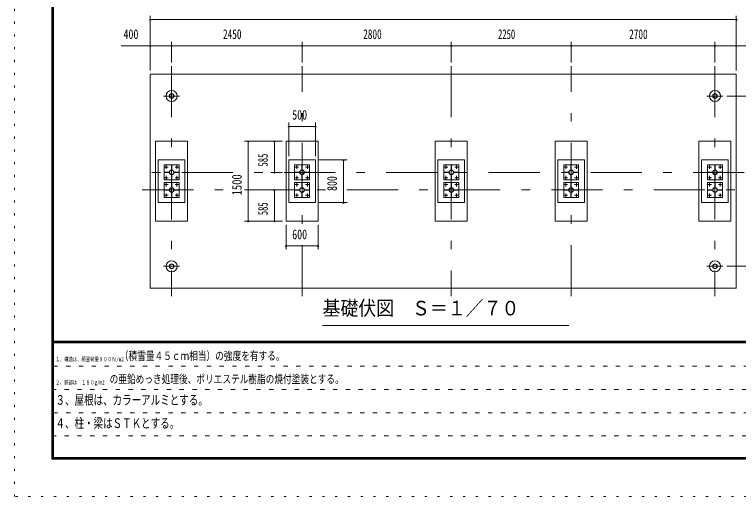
# Model space of a CAD drawing. Units: millimetres, scale not verified, with parts at other scales. Extents: x -34085 to 34091, y -14700 to 14700.
# Drawn here: x -7489 to 6103, y -14700 to -5647 of the extents above; entities that cross this region are included whole.
import ezdxf
from ezdxf.enums import TextEntityAlignment as Align

# ---------------------------------------------------------------- set-up
doc = ezdxf.new("R2010")
doc.units = ezdxf.units.MM
doc.header["$LTSCALE"] = 80
for name, pattern in [('USER1', [3, 1, -2]), ('USER3', [24, 12, -5, 2, -5]), ('USER4', [3, 0.5, -2.5])]:
    doc.linetypes.add(name, pattern=pattern)
doc.layers.add('0-1_0-F1TEXT', color=7, linetype='Continuous')
for name, color, linetype, lineweight in [('0-2_1-07BOLD', 7, 'Continuous', 18), ('0-3_1-27CENTER', 3, 'USER3', 18), ('0-5_1-57DIM', 3, 'Continuous', 18), ('0-C_F-F1PAPER', 5, 'Continuous', 18), ('0-D_F-E_J_ADD', 5, 'USER4', 18)]:
    doc.layers.add(name, color=color, linetype=linetype, lineweight=lineweight)
doc.styles.add('ＭＳ ゴシック', font='')
doc.styles.get('ＭＳ ゴシック').set_extended_font_data('MS Gothic')

msp = doc.modelspace()

# ---------------------------------------------------------------- linework, layer by layer
at = {"layer": '0-2_1-07BOLD'}
for p, q in [((-4542.08, -8547.91), (-4536.08, -8547.91)), ((-2092.08, -8547.91), (-2086.08, -8547.91)), ((707.92, -8547.91), (713.92, -8547.91)), ((2957.92, -8547.91), (2963.92, -8547.91)), ((5657.92, -8547.91), (5663.92, -8547.91)), ((-4603.63, -8615.46), (-4603.63, -8609.46)), ((-4536.08, -8677.01), (-4542.08, -8677.01)), ((-4474.53, -8609.46), (-4474.53, -8615.46)), ((-2153.63, -8615.46), (-2153.63, -8609.46)), ((-2086.08, -8677.01), (-2092.08, -8677.01)), ((-2024.53, -8609.46), (-2024.53, -8615.46)), ((646.37, -8615.46), (646.37, -8609.46)), ((713.92, -8677.01), (707.92, -8677.01)), ((775.47, -8609.46), (775.47, -8615.46)), ((2896.37, -8615.46), (2896.37, -8609.46)), ((2963.92, -8677.01), (2957.92, -8677.01)), ((3025.47, -8609.46), (3025.47, -8615.46)), ((5596.37, -8615.46), (5596.37, -8609.46)), ((5663.92, -8677.01), (5657.92, -8677.01)), ((5725.47, -8609.46), (5725.47, -8615.46)), ((-4603.63, -8945.46), (-4603.63, -8939.46)), ((-4542.08, -8877.91), (-4536.08, -8877.91)), ((-4474.53, -8939.46), (-4474.53, -8945.46)), ((-2153.63, -8945.46), (-2153.63, -8939.46)), ((-2092.08, -8877.91), (-2086.08, -8877.91)), ((-2024.53, -8939.46), (-2024.53, -8945.46)), ((646.37, -8945.46), (646.37, -8939.46)), ((707.92, -8877.91), (713.92, -8877.91)), ((775.47, -8939.46), (775.47, -8945.46)), ((2896.37, -8945.46), (2896.37, -8939.46)), ((2957.92, -8877.91), (2963.92, -8877.91)), ((3025.47, -8939.46), (3025.47, -8945.46)), ((5596.37, -8945.46), (5596.37, -8939.46)), ((5657.92, -8877.91), (5663.92, -8877.91)), ((5725.47, -8939.46), (5725.47, -8945.46)), ((-4536.08, -9007.01), (-4542.08, -9007.01)), ((-2086.08, -9007.01), (-2092.08, -9007.01)), ((713.92, -9007.01), (707.92, -9007.01)), ((2963.92, -9007.01), (2957.92, -9007.01)), ((5663.92, -9007.01), (5657.92, -9007.01))]:
    msp.add_line(p, q, dxfattribs=at)
for points in [[(-4939.08, -6767.46), (-4939.08, -10787.46), (6060.92, -10787.46), (6060.92, -6767.46)], [(-4839.08, -8027.46), (-4239.08, -8027.46), (-4239.08, -9527.46), (-4839.08, -9527.46)], [(-2389.08, -8027.46), (-2389.08, -9527.46), (-1789.08, -9527.46), (-1789.08, -8027.46)], [(410.92, -8027.46), (1010.92, -8027.46), (1010.92, -9527.46), (410.92, -9527.46)], [(2660.92, -8027.46), (2660.92, -9527.46), (3260.92, -9527.46), (3260.92, -8027.46)], [(5360.92, -8027.46), (5360.92, -9527.46), (5960.92, -9527.46), (5960.92, -8027.46)], [(-4789.08, -8377.46), (-4789.08, -9177.46), (-4289.08, -9177.46), (-4289.08, -8377.46)], [(-2339.08, -8377.46), (-1839.08, -8377.46), (-1839.08, -9177.46), (-2339.08, -9177.46)], [(460.92, -8377.46), (460.92, -9177.46), (960.92, -9177.46), (960.92, -8377.46)], [(2710.92, -8377.46), (3210.92, -8377.46), (3210.92, -9177.46), (2710.92, -9177.46)], [(5410.92, -8377.46), (5910.92, -8377.46), (5910.92, -9177.46), (5410.92, -9177.46)], [(-4679.08, -8472.46), (-4679.08, -8752.46), (-4399.08, -8752.46), (-4399.08, -8472.46)], [(-4542.08, -8472.91), (-4536.08, -8472.91), (-4536.08, -8567.91), (-4542.08, -8567.91)], [(-2229.08, -8752.46), (-1949.08, -8752.46), (-1949.08, -8472.46), (-2229.08, -8472.46)], [(-2092.08, -8567.91), (-2086.08, -8567.91), (-2086.08, -8472.91), (-2092.08, -8472.91)], [(570.92, -8472.46), (850.92, -8472.46), (850.92, -8752.46), (570.92, -8752.46)], [(707.92, -8472.91), (707.92, -8567.91), (713.92, -8567.91), (713.92, -8472.91)], [(2820.92, -8752.46), (3100.92, -8752.46), (3100.92, -8472.46), (2820.92, -8472.46)], [(2957.92, -8567.91), (2957.92, -8472.91), (2963.92, -8472.91), (2963.92, -8567.91)], [(5520.92, -8472.46), (5800.92, -8472.46), (5800.92, -8752.46), (5520.92, -8752.46)], [(5657.92, -8472.91), (5663.92, -8472.91), (5663.92, -8567.91), (5657.92, -8567.91)], [(-4583.63, -8615.46), (-4583.63, -8609.46), (-4678.63, -8609.46), (-4678.63, -8615.46)], [(-4536.08, -8657.01), (-4536.08, -8752.01), (-4542.08, -8752.01), (-4542.08, -8657.01)], [(-4494.53, -8609.46), (-4399.53, -8609.46), (-4399.53, -8615.46), (-4494.53, -8615.46)], [(-2133.63, -8609.46), (-2228.63, -8609.46), (-2228.63, -8615.46), (-2133.63, -8615.46)], [(-2092.08, -8752.01), (-2092.08, -8657.01), (-2086.08, -8657.01), (-2086.08, -8752.01)], [(-2044.53, -8609.46), (-1949.53, -8609.46), (-1949.53, -8615.46), (-2044.53, -8615.46)], [(666.37, -8615.46), (666.37, -8609.46), (571.37, -8609.46), (571.37, -8615.46)], [(713.92, -8657.01), (713.92, -8752.01), (707.92, -8752.01), (707.92, -8657.01)], [(755.47, -8609.46), (850.47, -8609.46), (850.47, -8615.46), (755.47, -8615.46)], [(2916.37, -8609.46), (2916.37, -8615.46), (2821.37, -8615.46), (2821.37, -8609.46)], [(2957.92, -8752.01), (2963.92, -8752.01), (2963.92, -8657.01), (2957.92, -8657.01)], [(3005.47, -8609.46), (3100.47, -8609.46), (3100.47, -8615.46), (3005.47, -8615.46)], [(5616.37, -8615.46), (5521.37, -8615.46), (5521.37, -8609.46), (5616.37, -8609.46)], [(5663.92, -8657.01), (5657.92, -8657.01), (5657.92, -8752.01), (5663.92, -8752.01)], [(5705.47, -8609.46), (5705.47, -8615.46), (5800.47, -8615.46), (5800.47, -8609.46)], [(-4679.08, -8802.46), (-4399.08, -8802.46), (-4399.08, -9082.46), (-4679.08, -9082.46)], [(-4542.08, -8802.91), (-4536.08, -8802.91), (-4536.08, -8897.91), (-4542.08, -8897.91)], [(-2229.08, -8802.46), (-2229.08, -9082.46), (-1949.08, -9082.46), (-1949.08, -8802.46)], [(-2092.08, -8802.91), (-2092.08, -8897.91), (-2086.08, -8897.91), (-2086.08, -8802.91)], [(570.92, -8802.46), (570.92, -9082.46), (850.92, -9082.46), (850.92, -8802.46)], [(707.92, -8802.91), (713.92, -8802.91), (713.92, -8897.91), (707.92, -8897.91)], [(2820.92, -8802.46), (2820.92, -9082.46), (3100.92, -9082.46), (3100.92, -8802.46)], [(2957.92, -8802.91), (2963.92, -8802.91), (2963.92, -8897.91), (2957.92, -8897.91)], [(5520.92, -8802.46), (5800.92, -8802.46), (5800.92, -9082.46), (5520.92, -9082.46)], [(5657.92, -8802.91), (5663.92, -8802.91), (5663.92, -8897.91), (5657.92, -8897.91)], [(-4583.63, -8945.46), (-4678.63, -8945.46), (-4678.63, -8939.46), (-4583.63, -8939.46)], [(-4494.53, -8939.46), (-4494.53, -8945.46), (-4399.53, -8945.46), (-4399.53, -8939.46)], [(-2133.63, -8945.46), (-2228.63, -8945.46), (-2228.63, -8939.46), (-2133.63, -8939.46)], [(-2044.53, -8939.46), (-1949.53, -8939.46), (-1949.53, -8945.46), (-2044.53, -8945.46)], [(666.37, -8945.46), (666.37, -8939.46), (571.37, -8939.46), (571.37, -8945.46)], [(755.47, -8939.46), (755.47, -8945.46), (850.47, -8945.46), (850.47, -8939.46)], [(2916.37, -8945.46), (2916.37, -8939.46), (2821.37, -8939.46), (2821.37, -8945.46)], [(3005.47, -8939.46), (3005.47, -8945.46), (3100.47, -8945.46), (3100.47, -8939.46)], [(5616.37, -8945.46), (5521.37, -8945.46), (5521.37, -8939.46), (5616.37, -8939.46)], [(5705.47, -8939.46), (5800.47, -8939.46), (5800.47, -8945.46), (5705.47, -8945.46)], [(-4536.08, -8987.01), (-4536.08, -9082.01), (-4542.08, -9082.01), (-4542.08, -8987.01)], [(-2086.08, -8987.01), (-2086.08, -9082.01), (-2092.08, -9082.01), (-2092.08, -8987.01)], [(713.92, -8987.01), (713.92, -9082.01), (707.92, -9082.01), (707.92, -8987.01)], [(2963.92, -8987.01), (2957.92, -8987.01), (2957.92, -9082.01), (2963.92, -9082.01)], [(5663.92, -8987.01), (5663.92, -9082.01), (5657.92, -9082.01), (5657.92, -8987.01)]]:
    msp.add_lwpolyline(points, close=True, dxfattribs=at)
for centre, radius in [((-4539.08, -7178.46), 105), ((-4539.08, -7178.46), 44.55), ((-4539.08, -7178.46), 40.35), ((5660.92, -7178.46), 105), ((5660.92, -7178.46), 44.55), ((5660.92, -7178.46), 40.35), ((-4639.08, -8512.46), 8), ((-4439.08, -8512.46), 8), ((-2189.08, -8512.46), 8), ((-1989.08, -8512.46), 8), ((610.92, -8512.46), 8), ((810.92, -8512.46), 8), ((2860.92, -8512.46), 8), ((3060.92, -8512.46), 8), ((5560.92, -8512.46), 8), ((5760.92, -8512.46), 8), ((-4539.08, -8612.46), 44.55), ((-4539.08, -8612.46), 40.35), ((-2089.08, -8612.46), 44.55), ((-2089.08, -8612.46), 40.35), ((710.92, -8612.46), 44.55), ((710.92, -8612.46), 40.35), ((2960.92, -8612.46), 44.55), ((2960.92, -8612.46), 40.35), ((5660.92, -8612.46), 44.55), ((5660.92, -8612.46), 40.35), ((-4639.08, -8712.46), 8), ((-4439.08, -8712.46), 8), ((-2189.08, -8712.46), 8), ((-1989.08, -8712.46), 8), ((610.92, -8712.46), 8), ((810.92, -8712.46), 8), ((2860.92, -8712.46), 8), ((3060.92, -8712.46), 8), ((5560.92, -8712.46), 8), ((5760.92, -8712.46), 8), ((-4639.08, -8842.46), 8), ((-4539.08, -8942.46), 44.55), ((-4539.08, -8942.46), 40.35), ((-4439.08, -8842.46), 8), ((-2189.08, -8842.46), 8), ((-2089.08, -8942.46), 44.55), ((-2089.08, -8942.46), 40.35), ((-1989.08, -8842.46), 8), ((610.92, -8842.46), 8), ((710.92, -8942.46), 44.55), ((710.92, -8942.46), 40.35), ((810.92, -8842.46), 8), ((2860.92, -8842.46), 8), ((2960.92, -8942.46), 44.55), ((2960.92, -8942.46), 40.35), ((3060.92, -8842.46), 8), ((5560.92, -8842.46), 8), ((5660.92, -8942.46), 44.55), ((5660.92, -8942.46), 40.35), ((5760.92, -8842.46), 8), ((-4639.08, -9042.46), 8), ((-4439.08, -9042.46), 8), ((-2189.08, -9042.46), 8), ((-1989.08, -9042.46), 8), ((610.92, -9042.46), 8), ((810.92, -9042.46), 8), ((2860.92, -9042.46), 8), ((3060.92, -9042.46), 8), ((5560.92, -9042.46), 8), ((5760.92, -9042.46), 8), ((-4539.08, -10376.46), 105), ((5660.92, -10376.46), 105), ((-4539.08, -10376.46), 44.55), ((-4539.08, -10376.46), 40.35), ((5660.92, -10376.46), 44.55), ((5660.92, -10376.46), 40.35)]:
    msp.add_circle(centre, radius, dxfattribs=at)
at = {"layer": '0-3_1-27CENTER'}
for p, q in [((-4539.08, -6617.46), (-4539.08, -10937.46)), ((-2089.08, -10937.46), (-2089.08, -6617.46)), ((710.92, -6617.46), (710.92, -10937.46)), ((2960.92, -10937.46), (2960.92, -6617.46)), ((5660.92, -6617.46), (5660.92, -10937.46)), ((-4689.09, -7178.46), (-4389.08, -7178.46)), ((5810.92, -7178.46), (5510.92, -7178.46)), ((-4673.23, -8512.46), (-4604.94, -8512.46)), ((-4639.08, -8546.6), (-4639.08, -8478.31)), ((-4404.94, -8512.46), (-4473.23, -8512.46)), ((-4439.08, -8478.31), (-4439.08, -8546.6)), ((-2223.23, -8512.46), (-2154.94, -8512.46)), ((-2189.08, -8546.6), (-2189.08, -8478.31)), ((-2023.23, -8512.46), (-1954.94, -8512.46)), ((-1989.08, -8478.31), (-1989.08, -8546.6)), ((576.78, -8512.46), (645.06, -8512.46)), ((610.92, -8546.6), (610.92, -8478.31)), ((845.06, -8512.46), (776.77, -8512.46)), ((810.92, -8478.31), (810.92, -8546.6)), ((2895.06, -8512.46), (2826.78, -8512.46)), ((2860.92, -8478.31), (2860.92, -8546.6)), ((3095.06, -8512.46), (3026.77, -8512.46)), ((3060.92, -8478.31), (3060.92, -8546.6)), ((5526.77, -8512.46), (5595.06, -8512.46)), ((5560.92, -8546.6), (5560.92, -8478.31)), ((5726.77, -8512.46), (5795.06, -8512.46)), ((5760.92, -8478.31), (5760.92, -8546.6)), ((6210.92, -8612.46), (-5089.08, -8612.46)), ((-4639.08, -8746.6), (-4639.08, -8678.31)), ((-4439.08, -8678.31), (-4439.08, -8746.6)), ((-2189.08, -8746.6), (-2189.08, -8678.31)), ((-1989.08, -8746.6), (-1989.08, -8678.31)), ((610.92, -8746.6), (610.92, -8678.31)), ((810.92, -8746.6), (810.92, -8678.31)), ((2860.92, -8746.6), (2860.92, -8678.31)), ((3060.92, -8746.6), (3060.92, -8678.31)), ((5560.92, -8746.6), (5560.92, -8678.31)), ((5760.92, -8746.6), (5760.92, -8678.31)), ((-4604.94, -8712.46), (-4673.23, -8712.46)), ((-4639.08, -8808.31), (-4639.08, -8876.6)), ((-4404.94, -8712.46), (-4473.23, -8712.46)), ((-4439.08, -8808.31), (-4439.08, -8876.6)), ((-2223.23, -8712.46), (-2154.94, -8712.46)), ((-2189.08, -8876.6), (-2189.08, -8808.31)), ((-2023.23, -8712.46), (-1954.94, -8712.46)), ((-1989.08, -8876.6), (-1989.08, -8808.31)), ((576.78, -8712.46), (645.06, -8712.46)), ((610.92, -8876.6), (610.92, -8808.31)), ((776.77, -8712.46), (845.06, -8712.46)), ((810.92, -8808.31), (810.92, -8876.6)), ((2826.78, -8712.46), (2895.06, -8712.46)), ((2860.92, -8876.6), (2860.92, -8808.31)), ((3026.77, -8712.46), (3095.06, -8712.46)), ((3060.92, -8808.31), (3060.92, -8876.6)), ((5526.77, -8712.46), (5595.06, -8712.46)), ((5560.92, -8876.6), (5560.92, -8808.31)), ((5726.77, -8712.46), (5795.06, -8712.46)), ((5760.92, -8876.6), (5760.92, -8808.31)), ((-5089.08, -8942.46), (6210.92, -8942.46)), ((-4673.23, -8842.46), (-4604.94, -8842.46)), ((-4473.23, -8842.46), (-4404.94, -8842.46)), ((-2154.94, -8842.46), (-2223.23, -8842.46)), ((-1954.94, -8842.46), (-2023.23, -8842.46)), ((645.06, -8842.46), (576.78, -8842.46)), ((776.77, -8842.46), (845.06, -8842.46)), ((2895.06, -8842.46), (2826.78, -8842.46)), ((3026.77, -8842.46), (3095.06, -8842.46)), ((5595.06, -8842.46), (5526.77, -8842.46)), ((5795.06, -8842.46), (5726.77, -8842.46)), ((-4673.23, -9042.46), (-4604.94, -9042.46)), ((-4639.08, -9008.31), (-4639.08, -9076.6)), ((-4473.23, -9042.46), (-4404.94, -9042.46)), ((-4439.08, -9076.6), (-4439.08, -9008.31)), ((-2223.23, -9042.46), (-2154.94, -9042.46)), ((-2189.08, -9008.31), (-2189.08, -9076.6)), ((-1954.94, -9042.46), (-2023.23, -9042.46)), ((-1989.08, -9076.6), (-1989.08, -9008.31)), ((645.06, -9042.46), (576.78, -9042.46)), ((610.92, -9076.6), (610.92, -9008.31)), ((776.77, -9042.46), (845.06, -9042.46)), ((810.92, -9008.31), (810.92, -9076.6)), ((2826.78, -9042.46), (2895.06, -9042.46)), ((2860.92, -9076.6), (2860.92, -9008.31)), ((3026.77, -9042.46), (3095.06, -9042.46)), ((3060.92, -9076.6), (3060.92, -9008.31)), ((5526.77, -9042.46), (5595.06, -9042.46)), ((5560.92, -9076.6), (5560.92, -9008.31)), ((5726.77, -9042.46), (5795.06, -9042.46)), ((5760.92, -9076.6), (5760.92, -9008.31)), ((-4689.08, -10376.46), (-4389.08, -10376.46)), ((5810.92, -10376.46), (5510.92, -10376.46))]:
    msp.add_line(p, q, dxfattribs=at)
at = {"layer": '0-5_1-57DIM'}
for p, q in [((-4939.08, -6697.46), (-4939.08, -5672.46)), ((6060.92, -6697.46), (6060.92, -5672.46)), ((-4925.08, -5742.46), (-4953.08, -5742.46)), ((-4939.08, -5742.46), (6060.92, -5742.46)), ((6074.92, -5742.46), (6046.92, -5742.46)), ((-4939.08, -6232.46), (-5488.58, -6232.46)), ((-4925.08, -6232.46), (-4953.08, -6232.46)), ((-4939.08, -6232.46), (-4539.08, -6232.46)), ((-4525.08, -6232.46), (-4553.08, -6232.46)), ((-4539.08, -6547.46), (-4539.08, -6162.46)), ((-4539.08, -6232.46), (-2089.08, -6232.46)), ((-2075.08, -6232.46), (-2103.08, -6232.46)), ((-2089.08, -6547.46), (-2089.08, -6162.46)), ((-2089.08, -6232.46), (710.92, -6232.46)), ((724.92, -6232.46), (696.92, -6232.46)), ((710.92, -6162.46), (710.92, -6547.46)), ((710.92, -6232.46), (2960.92, -6232.46)), ((2974.92, -6232.46), (2946.92, -6232.46)), ((2960.92, -6547.46), (2960.92, -6162.46)), ((2960.92, -6232.46), (5660.92, -6232.46)), ((5674.92, -6232.46), (5646.92, -6232.46)), ((5660.92, -6162.46), (5660.92, -6547.46)), ((5660.92, -6232.46), (6060.92, -6232.46)), ((6074.92, -6232.46), (6046.92, -6232.46)), ((6060.92, -6232.46), (6610.42, -6232.46)), ((5880.92, -7178.46), (6865.92, -7178.46)), ((-2339.08, -8307.46), (-2339.08, -7677.46)), ((-1839.08, -7677.46), (-1839.08, -8307.46)), ((-2325.08, -7747.46), (-2353.08, -7747.46)), ((-2339.08, -7747.46), (-1839.08, -7747.46)), ((-1825.08, -7747.46), (-1853.08, -7747.46)), ((-2459.08, -8027.46), (-3169.08, -8027.46)), ((-3085.08, -8027.46), (-3113.08, -8027.46)), ((-3099.08, -8027.46), (-3099.08, -9527.46)), ((-2595.08, -8027.46), (-2623.08, -8027.46)), ((-2609.08, -8027.46), (-2609.08, -8612.46)), ((-1769.08, -8377.46), (-1242.15, -8377.46)), ((-1298.15, -8377.46), (-1326.15, -8377.46)), ((-1312.15, -8377.46), (-1312.15, -9177.46)), ((-2459.08, -8612.46), (-2679.08, -8612.46)), ((-2595.08, -8612.46), (-2623.08, -8612.46)), ((-2679.08, -8942.46), (-2459.08, -8942.46)), ((-2595.08, -8942.46), (-2623.08, -8942.46)), ((-2609.08, -8942.46), (-2609.08, -9527.46)), ((-1242.15, -9177.46), (-1769.08, -9177.46)), ((-1298.15, -9177.46), (-1326.15, -9177.46)), ((-2459.08, -9527.46), (-3169.08, -9527.46)), ((-3085.08, -9527.46), (-3113.08, -9527.46)), ((-2595.08, -9527.46), (-2623.08, -9527.46)), ((-2389.08, -9597.46), (-2389.08, -10062.27)), ((-1789.08, -10062.27), (-1789.08, -9597.46)), ((-2375.08, -9992.27), (-2403.08, -9992.27)), ((-2389.08, -9992.27), (-1789.08, -9992.27)), ((-1775.08, -9992.27), (-1803.08, -9992.27)), ((6865.92, -10376.46), (5880.92, -10376.46)), ((2914.78, -11487.46), (-1705.21, -11487.46))]:
    msp.add_line(p, q, dxfattribs=at)
for centre in [(-4939.08, -5742.46), (6060.92, -5742.46), (-4939.08, -6232.46), (-4539.08, -6232.46), (-2089.08, -6232.46), (710.92, -6232.46), (2960.92, -6232.46), (5660.92, -6232.46), (6060.92, -6232.46), (-2339.08, -7747.46), (-1839.08, -7747.46), (-3099.08, -8027.46), (-2609.08, -8027.46), (-1312.15, -8377.46), (-2609.08, -8612.46), (-2609.08, -8942.46), (-1312.15, -9177.46), (-3099.08, -9527.46), (-2609.08, -9527.46), (-2389.08, -9992.27), (-1789.08, -9992.27)]:
    msp.add_arc(centre, 14, 180, 0, dxfattribs=at)
at = {"layer": '0-C_F-F1PAPER'}
for p, q in [((33356.46, -11781), (-6753.54, -11781)), ((-6753.54, -11784.5), (33356.46, -11784.5)), ((33356.46, -11788), (-6753.54, -11788)), ((-6753.54, -11791.5), (33356.46, -11791.5)), ((33356.46, -11795), (-6753.54, -11795)), ((-6753.54, -11798.5), (33356.46, -11798.5)), ((33356.46, -11802), (-6753.54, -11802)), ((-6753.54, -11805.5), (33356.46, -11805.5)), ((33356.46, -11809), (-6753.54, -11809)), ((-6753.54, -11812.5), (33356.46, -11812.5)), ((33356.46, -11816), (-6753.54, -11816))]:
    msp.add_line(p, q, dxfattribs=at)
at = {"layer": '0-C_F-F1PAPER', "color": 6, "linetype": 'USER1'}
for p, q in [((18761.47, -12252.8), (-6788.54, -12252.8)), ((-6788.54, -12689.6), (18761.47, -12689.6)), ((18761.47, -13126.4), (-6788.54, -13126.4)), ((-6788.54, -13563.2), (15250.27, -13563.2))]:
    msp.add_line(p, q, dxfattribs=at)
at = {"layer": '0-C_F-F1PAPER'}
for points in [[(33391.46, -14000), (33391.46, 14140), (-6788.54, 14140), (-6788.54, -14000)], [(33387.96, -13996.5), (33387.96, 14136.5), (-6785.04, 14136.5), (-6785.04, -13996.5)], [(33384.46, -13993), (-6781.54, -13993), (-6781.54, 14133), (33384.46, 14133)], [(33380.96, -13989.5), (33380.96, 14129.5), (-6778.04, 14129.5), (-6778.04, -13989.5)], [(33377.46, -13986), (-6774.54, -13986), (-6774.54, 14126), (33377.46, 14126)], [(33373.96, -13982.5), (33373.96, 14122.5), (-6771.04, 14122.5), (-6771.04, -13982.5)], [(33370.46, -13979), (-6767.54, -13979), (-6767.54, 14119), (33370.46, 14119)], [(33366.96, -13975.5), (33366.96, 14115.5), (-6764.04, 14115.5), (-6764.04, -13975.5)], [(33363.46, -13972), (33363.46, 14112), (-6760.54, 14112), (-6760.54, -13972)], [(33359.96, -13968.5), (33359.96, 14108.5), (-6757.04, 14108.5), (-6757.04, -13968.5)], [(33356.46, -13965), (-6753.54, -13965), (-6753.54, 14105), (33356.46, 14105)]]:
    msp.add_lwpolyline(points, close=True, dxfattribs=at)
at = {"layer": '0-D_F-E_J_ADD'}
msp.add_lwpolyline([(34091.46, -14700), (-7488.54, -14700), (-7488.54, 14700), (34091.46, 14700)], close=True, dxfattribs=at)

# ---------------------------------------------------------------- texts
at = {"layer": '0-1_0-F1TEXT', "style": 'ＭＳ ゴシック'}
for s, height, width, p in [('（積雪量４５ｃｍ相当）の強度を有する。', 155, 0.75, (-5511.05, -12182.8)), ('１、構造は、積雪荷重９００Ｎ/m2', 77.49, 0.75, (-6718.54, -12182.8)), ('\u3000の亜鉛めっき処理後、ポリエステル樹脂の焼付塗装とする。', 155, 0.75, (-5865.1, -12619.6)), ('２、鉄部は\u3000１８０g/m2', 77.49, 0.75, (-6718.54, -12619.6)), ('３、屋根は、カラーアルミとする。', 182.3, 0.7, (-6718.54, -13031.53)), ('４、柱・梁はＳＴＫとする。', 182.3, 0.7, (-6718.54, -13468.33))]:
    msp.add_text(s, height=height, dxfattribs=dict(at, width=width)).set_placement(p, align=Align.BOTTOM_LEFT)
at = {"layer": '0-5_1-57DIM', "color": 7, "style": 'ＭＳ ゴシック'}
for s, height, width, p in [('400', 182.3, 0.75, (-5441.51, -6162.46)), ('2450', 182.3, 0.7, (-3574.49, -6162.46)), ('2800', 182.3, 0.7, (-942.86, -6162.46)), ('2250', 182.3, 0.65, (1588.57, -6162.46)), ('2700', 182.3, 0.7, (4049.68, -6162.46)), ('500', 182.3, 0.75, (-2274.5, -7677.46)), ('600', 182.3, 0.75, (-2275.08, -9922.27)), ('基礎伏図\u3000Ｓ＝１／７０', 273.5, 0.9, (-1705.21, -11380.15))]:
    msp.add_text(s, height=height, dxfattribs=dict(at, width=width)).set_placement(p, align=Align.BOTTOM_LEFT)
for s, width, p in [('585', 0.65, (-2679.08, -8501.81)), ('1500', 0.8, (-3169.08, -9044.83)), ('800', 0.75, (-1382.15, -8961.43)), ('585', 0.65, (-2679.08, -9416.81))]:
    msp.add_text(s, height=182.3, rotation=90, dxfattribs=dict(at, width=width)).set_placement(p, align=Align.BOTTOM_LEFT)

doc.saveas('drawing.dxf')
